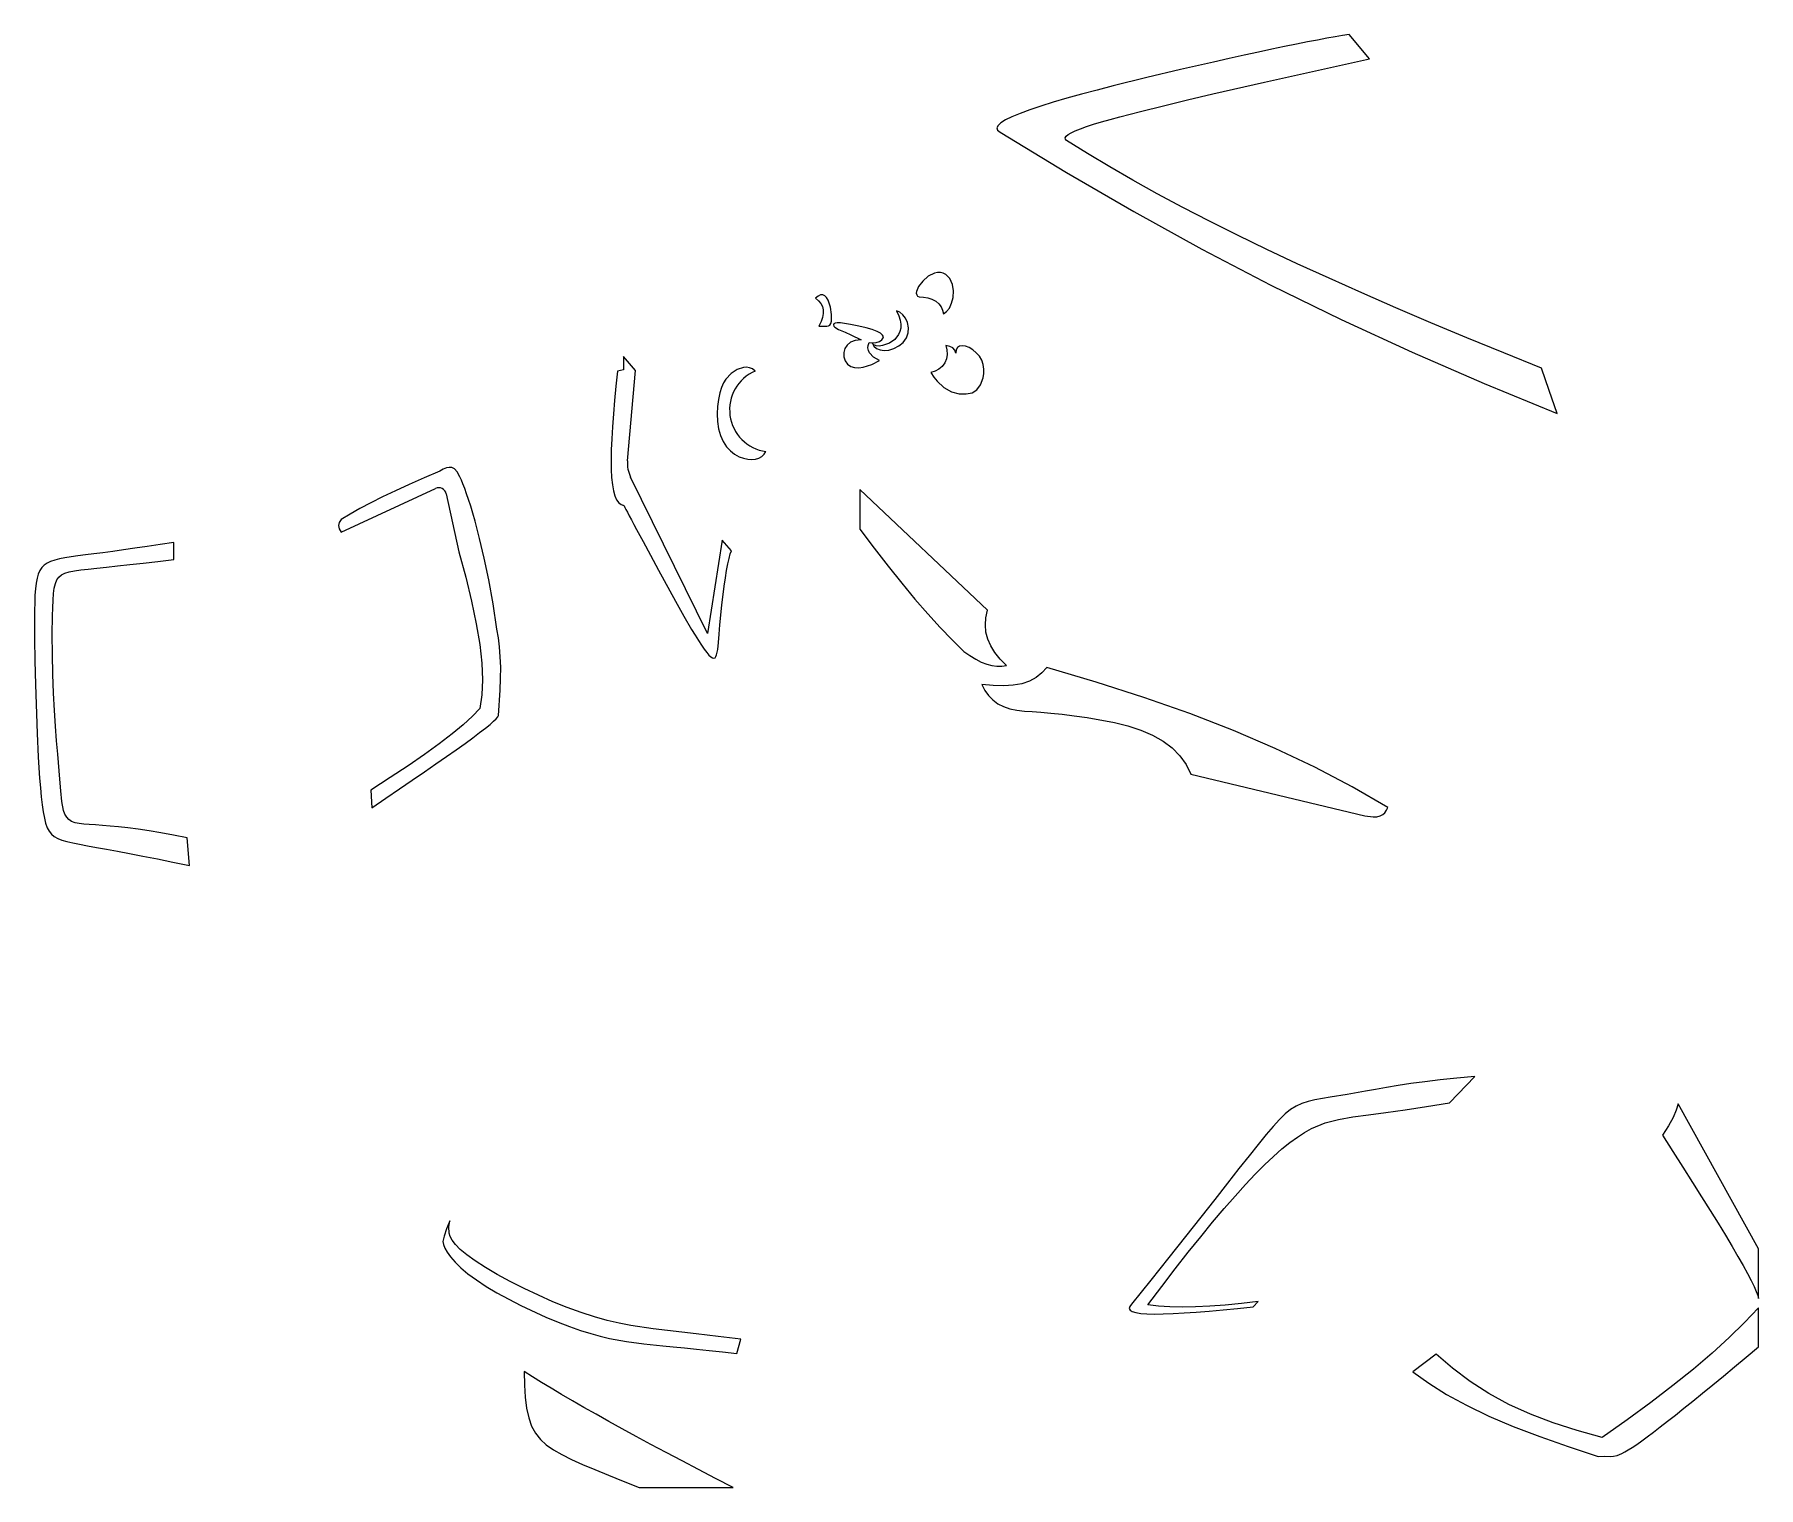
# Model space of a CAD drawing. Header units: millimetres. Extents: x -27.5 to 28.9, y -41.7 to 5.9.
import ezdxf

# ---------------------------------------------------------------- set-up
doc = ezdxf.new("R2010")
doc.units = ezdxf.units.MM
doc.layers.get('0').update_dxf_attribs({"linetype": 'CONTINUOUS'})

msp = doc.modelspace()

# ---------------------------------------------------------------- linework, layer by layer
for p, q in [((-1.84, -3.649), (-1.581, -3.655)), ((-7.842, -5.105), (-8.229, -4.649)), ((-8.229, -4.649), (-8.229, -5.079)), ((-8.229, -5.079), (-8.425, -5.131)), ((-8.098, -8.063), (-7.842, -5.105)), ((-17.469, -10.394), (-14.377, -8.963)), ((-5.485, -13.709), (-8, -8.59)), ((3.675, -12.952), (-0.5, -9)), ((-0.5, -9), (-0.5, -10.3)), ((-14.027, -9.137), (-13.614, -11.04)), ((-5.009, -10.66), (-5.485, -13.709)), ((-4.7, -11), (-5.009, -10.66)), ((10.328, -18.311), (16.021, -19.679)), ((18.79, -29.065), (19.619, -28.203)), ((28.894, -33.839), (26.268, -29.105)), ((28.894, -35.465), (28.894, -33.839)), ((12.361, -35.747), (12.533, -35.569)), ((28.894, -37.053), (28.894, -35.778)), ((-7.716, -41.655), (-4.644, -41.655))]:
    msp.add_line(p, q)
for points in [[(15.505, 5.891), (15.289, 5.857), (15.045, 5.815), (14.772, 5.766), (14.471, 5.709), (14.14, 5.645), (13.781, 5.574), (13.393, 5.494), (12.978, 5.408), (12.535, 5.314), (12.067, 5.213), (11.575, 5.105), (11.063, 4.99), (9.99, 4.744), (8.883, 4.482), (7.788, 4.209), (7.26, 4.073), (6.753, 3.937), (6.273, 3.803), (5.826, 3.672), (5.419, 3.545), (5.055, 3.424), (4.739, 3.308), (4.476, 3.198), (4.267, 3.096), (4.115, 3.001), (4.02, 2.913), (3.984, 2.833), (4.005, 2.761), (4.084, 2.696)], [(16.165, 5.093), (15.505, 5.891)], [(6.259, 2.424), (6.221, 2.465), (6.217, 2.51), (6.247, 2.56), (6.313, 2.615), (6.413, 2.673), (6.547, 2.737), (6.715, 2.804), (6.915, 2.876), (7.145, 2.951), (7.405, 3.03), (7.69, 3.112), (8, 3.197), (8.681, 3.375), (9.427, 3.56), (10.22, 3.75), (11.043, 3.943), (12.736, 4.33), (16.165, 5.093)], [(4.084, 2.696), (6.258, 1.374), (8.458, 0.095), (10.687, -1.136), (12.948, -2.314), (15.242, -3.438), (17.568, -4.51), (19.922, -5.535), (22.303, -6.516)], [(21.799, -5.03), (20.563, -4.529), (19.356, -4.032), (18.18, -3.54), (17.035, -3.051), (15.923, -2.567), (14.847, -2.087), (13.808, -1.613), (12.809, -1.143), (11.851, -0.679), (10.935, -0.22), (10.06, 0.233), (9.225, 0.681), (8.429, 1.124), (7.671, 1.562), (6.948, 1.995), (6.259, 2.424)], [(2.234, -3.255), (2.338, -3.179), (2.427, -3.061), (2.499, -2.903), (2.547, -2.713), (2.561, -2.502), (2.53, -2.289), (2.447, -2.099), (2.313, -1.958), (2.229, -1.915), (2.137, -1.893), (2.039, -1.894), (1.937, -1.917), (1.735, -2.023), (1.556, -2.184), (1.423, -2.36), (1.354, -2.516), (1.347, -2.579), (1.359, -2.631), (1.39, -2.67), (1.441, -2.697)], [(-1.581, -3.655), (-1.527, -3.647), (-1.485, -3.616), (-1.453, -3.563), (-1.432, -3.487), (-1.423, -3.391), (-1.425, -3.277), (-1.462, -3.027), (-1.538, -2.8), (-1.589, -2.714), (-1.648, -2.656), (-1.714, -2.629), (-1.786, -2.633), (-1.865, -2.669), (-1.95, -2.737)], [(-1.95, -2.737), (-1.852, -2.82), (-1.776, -2.911), (-1.724, -3.011), (-1.697, -3.12), (-1.698, -3.239), (-1.723, -3.367), (-1.771, -3.504), (-1.84, -3.649)], [(1.441, -2.697), (1.581, -2.701), (1.723, -2.726), (1.859, -2.77), (1.98, -2.835), (2.08, -2.918), (2.156, -3.018), (2.207, -3.132), (2.234, -3.255)], [(0.698, -3.155), (0.772, -3.311), (0.82, -3.457), (0.84, -3.593), (0.836, -3.718), (0.811, -3.83), (0.769, -3.93), (0.646, -4.091), (0.467, -4.21), (0.238, -4.289), (0.127, -4.304), (0.03, -4.295), (-0.046, -4.261), (-0.1, -4.2)], [(-0.1, -4.2), (-0.038, -4.306), (0.049, -4.384), (0.162, -4.432), (0.297, -4.45), (0.45, -4.434), (0.612, -4.385), (0.773, -4.301), (0.914, -4.184), (1.021, -4.04), (1.082, -3.877), (1.093, -3.705), (1.06, -3.539), (0.996, -3.393), (0.911, -3.278), (0.811, -3.198), (0.698, -3.155)], [(-1.13, -3.542), (-1.237, -3.544), (-1.313, -3.557), (-1.356, -3.581), (-1.367, -3.614), (-1.352, -3.652), (-1.317, -3.691), (-1.201, -3.766)], [(-1.201, -3.766), (-0.985, -3.847), (-0.791, -3.932), (-0.458, -4.098)], [(0.268, -4.004), (0.242, -3.944), (0.173, -3.885), (0.061, -3.826), (-0.094, -3.768), (-0.291, -3.711), (-0.53, -3.654), (-0.81, -3.598), (-1.13, -3.542)], [(-0.458, -4.098), (-0.651, -4.124), (-0.806, -4.182), (-0.92, -4.271), (-0.994, -4.386), (-1.028, -4.519), (-1.022, -4.66), (-0.979, -4.79), (-0.903, -4.897), (-0.798, -4.971), (-0.673, -5.01), (-0.535, -5.016), (-0.392, -4.998), (-0.111, -4.912), (0.146, -4.78)], [(0.146, -4.78), (-0.052, -4.664), (-0.184, -4.527), (-0.22, -4.45), (-0.235, -4.368), (-0.227, -4.281), (-0.198, -4.189)], [(-0.198, -4.189), (-0.1, -4.2)], [(-0.1, -4.2), (0.028, -4.189), (0.14, -4.153), (0.223, -4.098), (0.265, -4.034)], [(0.265, -4.034), (0.268, -4.004)], [(2.311, -4.29), (2.342, -4.433), (2.351, -4.582), (2.331, -4.727), (2.278, -4.859), (2.195, -4.972), (2.086, -5.063), (1.961, -5.128), (1.826, -5.169)], [(1.826, -5.169), (1.922, -5.321), (2.025, -5.454), (2.249, -5.663), (2.494, -5.798), (2.745, -5.864), (2.979, -5.873), (3.172, -5.833), (3.323, -5.739), (3.443, -5.576), (3.533, -5.341), (3.557, -5.203), (3.56, -5.058), (3.537, -4.911), (3.486, -4.769), (3.408, -4.638), (3.307, -4.522), (3.191, -4.427), (3.07, -4.356), (2.952, -4.311), (2.847, -4.296), (2.76, -4.31), (2.695, -4.356), (2.655, -4.433), (2.64, -4.541)], [(2.64, -4.541), (2.604, -4.441), (2.539, -4.365), (2.44, -4.316), (2.311, -4.29)], [(-3.919, -5.122), (-4.014, -5.054), (-4.111, -5.012), (-4.21, -4.995), (-4.311, -5.002), (-4.514, -5.076), (-4.708, -5.207), (-4.881, -5.39), (-4.957, -5.511), (-5.025, -5.66), (-5.084, -5.84), (-5.129, -6.049), (-5.16, -6.281), (-5.17, -6.526), (-5.158, -6.774), (-5.121, -7.014), (-5.058, -7.235), (-4.97, -7.431), (-4.86, -7.599), (-4.733, -7.736), (-4.595, -7.844), (-4.45, -7.924), (-4.305, -7.978), (-4.164, -8.008), (-4.031, -8.015), (-3.91, -8.002), (-3.802, -7.969), (-3.709, -7.917), (-3.632, -7.847), (-3.571, -7.759)], [(22.303, -6.516), (22.047, -5.762), (21.799, -5.03)], [(-8.425, -5.131), (-8.477, -5.619), (-8.522, -6.084), (-8.561, -6.526), (-8.592, -6.944), (-8.615, -7.337), (-8.63, -7.702), (-8.636, -8.037), (-8.633, -8.34), (-8.619, -8.61), (-8.594, -8.845), (-8.559, -9.044), (-8.512, -9.207), (-8.455, -9.335), (-8.388, -9.43), (-8.311, -9.492), (-8.224, -9.522)], [(-14.244, -8.401), (-14.754, -8.619), (-15.237, -8.832), (-15.692, -9.04), (-16.114, -9.241), (-16.501, -9.436), (-16.855, -9.625), (-17.176, -9.807), (-17.469, -9.984)], [(-12.369, -13.568), (-12.496, -12.734), (-12.636, -11.959), (-12.784, -11.246), (-12.936, -10.602), (-13.087, -10.031), (-13.16, -9.776), (-13.23, -9.541), (-13.298, -9.327), (-13.362, -9.135), (-13.423, -8.965), (-13.481, -8.816), (-13.534, -8.689), (-13.584, -8.581), (-13.676, -8.422), (-13.76, -8.327), (-13.843, -8.282), (-13.93, -8.273), (-14.025, -8.293), (-14.129, -8.336), (-14.244, -8.401)], [(-8.224, -9.522), (-8.232, -9.506), (-8.228, -9.511), (-8.214, -9.537), (-8.188, -9.585), (-8.151, -9.655), (-8.102, -9.745), (-8.043, -9.857), (-7.973, -9.988), (-7.892, -10.14), (-7.801, -10.31), (-7.592, -10.702), (-7.352, -11.151), (-7.089, -11.64), (-6.533, -12.656), (-6.262, -13.138), (-6.009, -13.574), (-5.892, -13.767), (-5.783, -13.942), (-5.682, -14.096), (-5.591, -14.228), (-5.509, -14.336), (-5.436, -14.419), (-5.373, -14.477), (-5.32, -14.511), (-5.275, -14.519), (-5.238, -14.504), (-5.208, -14.466), (-5.184, -14.408), (-5.149, -14.237), (-5.124, -14.005), (-5.102, -13.729), (-5.078, -13.425), (-5.018, -12.781), (-4.941, -12.166), (-4.899, -11.891), (-4.858, -11.645), (-4.816, -11.431), (-4.776, -11.252), (-4.737, -11.108), (-4.7, -11)], [(-17.469, -9.984), (-17.532, -10.079), (-17.555, -10.179), (-17.532, -10.284), (-17.469, -10.394)], [(-0.5, -10.3), (-0.033, -10.918), (0.423, -11.506), (0.869, -12.063), (1.301, -12.584), (1.72, -13.066), (2.125, -13.511), (2.518, -13.922), (2.9, -14.3)], [(-22.939, -10.73), (-23.388, -10.799), (-23.812, -10.863), (-24.211, -10.921), (-24.585, -10.974), (-24.934, -11.022), (-25.257, -11.066), (-25.555, -11.105), (-25.828, -11.141), (-26.076, -11.174), (-26.3, -11.206), (-26.501, -11.238), (-26.679, -11.271), (-26.834, -11.309), (-26.969, -11.353), (-27.084, -11.406), (-27.18, -11.471), (-27.26, -11.551), (-27.325, -11.647), (-27.376, -11.764), (-27.415, -11.901), (-27.445, -12.062), (-27.466, -12.247), (-27.481, -12.458), (-27.49, -12.695), (-27.495, -12.957), (-27.497, -13.244), (-27.497, -13.555), (-27.495, -13.887), (-27.485, -14.606), (-27.469, -15.381), (-27.415, -16.981), (-27.376, -17.745), (-27.354, -18.105), (-27.33, -18.444), (-27.304, -18.76), (-27.276, -19.051), (-27.246, -19.313), (-27.213, -19.545), (-27.175, -19.748), (-27.132, -19.92), (-27.081, -20.064), (-27.019, -20.182), (-26.944, -20.277), (-26.851, -20.354), (-26.738, -20.416), (-26.602, -20.469), (-26.438, -20.516), (-26.245, -20.561), (-26.021, -20.607), (-25.764, -20.655), (-25.473, -20.708), (-25.146, -20.768), (-24.784, -20.835), (-24.385, -20.91), (-23.95, -20.994), (-23.478, -21.086), (-22.97, -21.188), (-22.425, -21.299)], [(-22.941, -11.293), (-22.939, -10.73)], [(-13.614, -11.04), (-13.39, -11.872), (-13.2, -12.657), (-13.046, -13.391), (-12.934, -14.067), (-12.866, -14.68), (-12.845, -15.231), (-12.865, -15.722), (-12.926, -16.159)], [(-22.508, -20.399), (-22.947, -20.312), (-23.36, -20.237), (-23.747, -20.172), (-24.106, -20.117), (-24.439, -20.072), (-24.745, -20.037), (-25.025, -20.009), (-25.278, -19.989), (-25.506, -19.973), (-25.709, -19.96), (-25.886, -19.946), (-26.04, -19.927), (-26.172, -19.9), (-26.282, -19.859), (-26.372, -19.801), (-26.444, -19.724), (-26.5, -19.625), (-26.544, -19.505), (-26.601, -19.21), (-26.636, -18.86), (-26.665, -18.478), (-26.733, -17.659), (-26.772, -17.218), (-26.812, -16.746), (-26.848, -16.23), (-26.878, -15.662), (-26.899, -15.044), (-26.911, -14.393), (-26.914, -13.742), (-26.908, -13.136), (-26.901, -12.865), (-26.89, -12.62), (-26.873, -12.406), (-26.849, -12.225), (-26.815, -12.076), (-26.767, -11.957), (-26.702, -11.864), (-26.616, -11.794), (-26.504, -11.739), (-26.363, -11.697), (-26.19, -11.662), (-25.983, -11.631), (-25.74, -11.6), (-25.458, -11.569), (-25.138, -11.535), (-24.779, -11.496), (-24.38, -11.453), (-23.94, -11.405), (-23.461, -11.352), (-22.941, -11.293)], [(4.294, -14.756), (4.089, -14.546), (3.916, -14.332), (3.779, -14.114), (3.681, -13.891), (3.623, -13.663), (3.606, -13.431), (3.624, -13.193), (3.675, -12.952)], [(-12.321, -16.388), (-12.262, -15.563), (-12.249, -15.178), (-12.248, -14.814), (-12.26, -14.471), (-12.285, -14.151), (-12.321, -13.85), (-12.369, -13.568)], [(2.9, -14.3), (3.097, -14.434), (3.288, -14.549), (3.472, -14.643), (3.65, -14.713), (3.821, -14.758), (3.985, -14.779), (4.142, -14.778), (4.294, -14.756)], [(5.612, -14.823), (5.454, -15), (5.268, -15.148), (5.052, -15.267), (4.803, -15.352), (4.52, -15.404), (4.205, -15.424), (3.861, -15.415), (3.492, -15.381)], [(16.774, -19.399), (15.607, -18.731), (14.38, -18.089), (13.088, -17.473), (11.726, -16.887), (10.292, -16.331), (8.791, -15.804), (7.229, -15.302), (5.612, -14.823)], [(3.492, -15.381), (3.591, -15.571), (3.709, -15.74), (3.848, -15.886), (4.011, -16.007), (4.197, -16.101), (4.407, -16.171), (4.637, -16.219), (4.886, -16.246)], [(-12.926, -16.159), (-13.174, -16.416), (-13.477, -16.694), (-13.836, -16.994), (-14.257, -17.318), (-14.739, -17.667), (-15.277, -18.037), (-15.865, -18.427), (-16.498, -18.835)], [(4.886, -16.246), (5.136, -16.263), (5.424, -16.287), (5.749, -16.317), (6.112, -16.355), (6.509, -16.402), (6.933, -16.46), (7.825, -16.623), (8.266, -16.734), (8.686, -16.87), (9.073, -17.035), (9.42, -17.229), (9.719, -17.454), (9.971, -17.71), (10.174, -17.996), (10.328, -18.311)], [(-16.468, -19.409), (-16.004, -19.097), (-15.561, -18.797), (-15.141, -18.511), (-14.743, -18.238), (-14.369, -17.98), (-14.022, -17.738), (-13.703, -17.513), (-13.415, -17.307), (-13.159, -17.12), (-12.936, -16.953), (-12.749, -16.808), (-12.597, -16.684), (-12.479, -16.58), (-12.395, -16.497), (-12.342, -16.433), (-12.321, -16.388)], [(-16.498, -18.835), (-16.468, -19.409)], [(16.021, -19.679), (16.295, -19.713), (16.413, -19.706), (16.515, -19.681), (16.602, -19.637), (16.673, -19.575), (16.73, -19.495), (16.774, -19.399)], [(-22.425, -21.299), (-22.508, -20.399)], [(19.619, -28.203), (19.022, -28.256), (18.476, -28.314), (17.977, -28.375), (17.522, -28.439), (17.107, -28.504), (16.725, -28.569), (16.371, -28.631), (16.041, -28.689), (15.434, -28.793), (14.882, -28.88), (14.387, -28.969), (14.164, -29.023), (13.96, -29.09), (13.77, -29.177), (13.591, -29.288), (13.413, -29.432), (13.226, -29.613), (13.02, -29.837), (12.79, -30.108), (12.528, -30.427), (12.232, -30.798), (11.898, -31.22), (11.523, -31.696), (11.107, -32.225), (10.649, -32.806), (10.147, -33.441), (9.602, -34.128), (9.015, -34.867), (8.384, -35.657)], [(8.914, -35.678), (9.373, -35.073), (9.815, -34.499), (10.24, -33.958), (10.649, -33.449), (11.04, -32.973), (11.414, -32.53), (11.771, -32.12), (12.11, -31.744), (12.433, -31.402), (12.739, -31.093), (13.029, -30.818), (13.303, -30.576), (13.564, -30.366), (13.811, -30.187), (14.048, -30.036), (14.277, -29.911), (14.719, -29.727), (15.161, -29.608), (15.627, -29.527), (16.137, -29.458), (16.704, -29.385), (17.333, -29.298), (18.029, -29.192), (18.79, -29.065)], [(26.268, -29.105), (26.205, -29.312), (26.098, -29.551), (25.946, -29.822), (25.75, -30.125)], [(25.75, -30.125), (26.094, -30.662), (26.423, -31.177), (26.736, -31.671), (27.033, -32.142), (27.311, -32.589), (27.571, -33.009), (27.81, -33.401), (28.027, -33.764), (28.221, -34.094), (28.39, -34.39), (28.535, -34.652), (28.654, -34.88), (28.749, -35.074), (28.82, -35.236), (28.869, -35.366), (28.894, -35.465)], [(-13.907, -32.931), (-14.019, -33.195), (-14.1, -33.435)], [(-4.396, -36.8), (-5.134, -36.709), (-5.853, -36.627), (-7.263, -36.467), (-7.989, -36.355), (-8.37, -36.279), (-8.767, -36.184), (-9.184, -36.068), (-9.62, -35.929), (-10.074, -35.764), (-10.542, -35.577), (-11.485, -35.147), (-11.938, -34.916), (-12.363, -34.683), (-12.748, -34.455), (-13.082, -34.239), (-13.359, -34.04), (-13.574, -33.861), (-13.731, -33.703), (-13.835, -33.564), (-13.898, -33.44), (-13.93, -33.328), (-13.939, -33.123), (-13.907, -32.931)], [(-14.1, -33.435), (-14.14, -33.601)], [(-14.14, -33.601), (-14.118, -33.702), (-14.071, -33.82), (-13.996, -33.957), (-13.887, -34.11), (-13.741, -34.279), (-13.553, -34.462), (-13.32, -34.657), (-13.043, -34.861), (-12.724, -35.072), (-12.37, -35.284), (-11.587, -35.7), (-10.77, -36.076), (-10.373, -36.24), (-9.993, -36.386), (-9.635, -36.512), (-9.301, -36.618), (-8.989, -36.705), (-8.694, -36.776), (-8.134, -36.88), (-7.568, -36.953), (-6.946, -37.019), (-6.604, -37.053), (-6.239, -37.089), (-5.848, -37.129), (-5.431, -37.172), (-4.989, -37.218), (-4.52, -37.269)], [(8.384, -35.657), (8.329, -35.731), (8.314, -35.795), (8.341, -35.849), (8.412, -35.895), (8.526, -35.93), (8.686, -35.955), (8.89, -35.971), (9.137, -35.977), (9.425, -35.974), (9.75, -35.962), (10.111, -35.943), (10.504, -35.916), (10.927, -35.883), (11.379, -35.844), (11.857, -35.798), (12.361, -35.747)], [(12.533, -35.569), (11.98, -35.633), (11.453, -35.684), (10.952, -35.722), (10.482, -35.744), (10.045, -35.75), (9.639, -35.741), (9.263, -35.716), (8.914, -35.678)], [(28.894, -35.778), (28.44, -36.257), (27.936, -36.75), (27.379, -37.257), (26.765, -37.779), (26.094, -38.318), (25.369, -38.871), (24.596, -39.438), (23.78, -40.017)], [(-4.52, -37.269), (-4.396, -36.8)], [(23.649, -40.635), (23.872, -40.627), (24.057, -40.636), (24.152, -40.632), (24.269, -40.605), (24.424, -40.54), (24.521, -40.488), (24.634, -40.422), (24.762, -40.34), (24.909, -40.242), (25.073, -40.126), (25.256, -39.993), (25.458, -39.842), (25.679, -39.674), (25.919, -39.488), (26.178, -39.284), (26.455, -39.063), (26.751, -38.825), (27.064, -38.571), (27.396, -38.299), (27.745, -38.012), (28.111, -37.708), (28.494, -37.389), (28.894, -37.053)], [(18.346, -37.294), (17.585, -37.864)], [(23.78, -40.017), (22.962, -39.794), (22.179, -39.542), (21.434, -39.258), (20.731, -38.937), (20.073, -38.579), (19.459, -38.183), (18.884, -37.754), (18.346, -37.294)], [(-11.476, -37.857), (-11.474, -38.301), (-11.451, -38.701), (-11.404, -39.059), (-11.333, -39.373), (-11.235, -39.646), (-11.109, -39.881), (-10.951, -40.083), (-10.758, -40.26), (-10.526, -40.422), (-10.252, -40.578), (-9.936, -40.735), (-9.575, -40.898), (-9.172, -41.07), (-8.727, -41.254), (-8.241, -41.448), (-7.716, -41.655)], [(-4.644, -41.655), (-5.22, -41.356), (-5.778, -41.066), (-6.316, -40.783), (-6.834, -40.508), (-7.333, -40.242), (-7.812, -39.983), (-8.271, -39.733), (-8.71, -39.491), (-9.129, -39.258), (-9.527, -39.032), (-9.904, -38.815), (-10.261, -38.607), (-10.596, -38.407), (-10.911, -38.216), (-11.204, -38.032), (-11.476, -37.857)], [(17.585, -37.864), (18.107, -38.239), (18.692, -38.606), (19.345, -38.965), (20.071, -39.316), (20.871, -39.657), (21.738, -39.99), (22.666, -40.316), (23.649, -40.635)]]:
    msp.add_lwpolyline(points)
for centre, radius, start, end in [((-3.38, -6.392), 1.38, 113.002, 262.0715), ((-7.102, -8.15), 1, 175.0349, 206.1659), ((-14.272, -9.19), 0.25, 12.2423, 114.8424)]:
    msp.add_arc(centre, radius, start, end)

doc.saveas('drawing.dxf')
